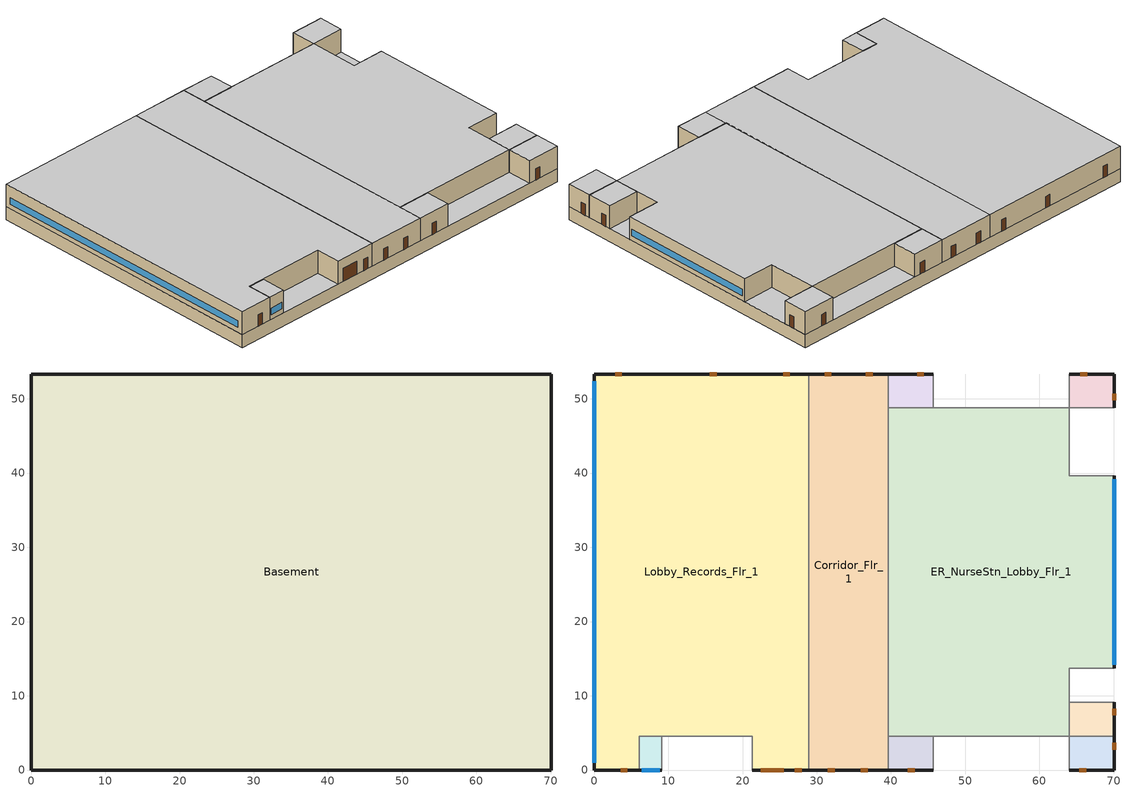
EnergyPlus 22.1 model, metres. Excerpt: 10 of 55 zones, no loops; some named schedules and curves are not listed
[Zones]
Basement
 floor adiabatic (ext_slab_8in_with_carpet): 70.1,53.34 70.1,0 0,0 0,53.34 z-2.44
 wall ground (Basement_Wall_East_Cfactor): 70.1,0 70.1,53.34 z-2.44:0
 wall ground (Basement_Wall_North_Cfactor): 70.1,53.34 0,53.34 z-2.44:0
 wall ground (Basement_Wall_South_Cfactor): 0,0 70.1,0 z-2.44:0
 wall ground (Basement_Wall_West_Cfactor): 0,53.34 0,0 z-2.44:0
 ceiling adiabatic (int_slab_ceiling): 0,0 70.1,0 70.1,53.34 0,53.34 z0
Corridor_Flr_1
 floor adiabatic (int_slab_floor): 39.62,53.34 39.62,0 28.96,0 28.96,53.34 z0
 wall outside (nonres_ext_wall_grd): 39.62,53.34 28.96,53.34 / 28.96,0 39.62,0 z0:4.27
 wall to Lobby_Records_Flr_1 (Air_Wall): 28.96,53.34 28.96,15.24 z0:4.27
 wall to Lobby_Records_Flr_1 (int_wall): 28.96,15.24 28.96,0 z0:4.27
 wall adiabatic (int_wall): 39.62,0 39.62,53.34 z0:4.27
 door (Swinging Door_con): 37.53,53.34 36.62,53.34 / 31.97,53.34 31.05,53.34 / 31.5,0 32.41,0 / 35.95,0 36.87,0 z0:2.13
 ceiling adiabatic (int_slab_ceiling): 28.96,53.34 28.96,0 39.62,0 39.62,53.34 z4.27
ER_Exam1_Mult4_Flr_1
 floor adiabatic (int_slab_floor): 45.72,4.57 45.72,0 39.62,0 39.62,4.57 z0
 wall outside (nonres_ext_wall_grd): 39.62,0 45.72,0 z0:4.27
 wall adiabatic (int_wall): 45.72,0 45.72,4.57 39.62,4.57 39.62,0 z0:4.27
 door (Swinging Door_con): 42.29,0 43.2,0 z0:2.13
 ceiling adiabatic (int_slab_ceiling): 39.62,4.57 39.62,0 45.72,0 45.72,4.57 z4.27
ER_Exam3_Mult4_Flr_1
 floor adiabatic (int_slab_floor): 70.1,9.14 70.1,4.57 64.01,4.57 64.01,9.14 z0
 wall outside (nonres_ext_wall_grd): 70.1,4.57 70.1,9.14 z0:4.27
 wall adiabatic (int_wall): 70.1,9.14 64.01,9.14 64.01,4.57 70.1,4.57 z0:4.27
 door (Swinging Door_con): 70.1,7.36 70.1,8.27 z0:2.13
 ceiling adiabatic (int_slab_ceiling): 64.01,9.14 64.01,4.57 70.1,4.57 70.1,9.14 z4.27
ER_NurseStn_Lobby_Flr_1
 floor adiabatic (int_slab_floor): 39.62,4.57 39.62,48.77 64.01,48.77 64.01,39.62 70.1,39.62 70.1,13.72 64.01,13.72 64.01,4.57 z0
 wall outside (nonres_ext_wall_grd): 70.1,13.72 70.1,39.62 z0:4.27
 wall adiabatic (int_wall): 70.1,39.62 64.01,39.62 64.01,48.77 39.62,48.77 39.62,4.57 64.01,4.57 64.01,13.72 70.1,13.72 z0:4.27
 window (NonresWindow_U_0.38_SHGC_North_0.36): 70.1,14.2 70.1,39.14 z0.91:2.13
 ceiling adiabatic (int_slab_ceiling): 39.62,4.57 64.01,4.57 64.01,13.72 70.1,13.72 70.1,39.62 64.01,39.62 64.01,48.77 39.62,48.77 z4.27
ER_Trauma1_Flr_1
 floor adiabatic (int_slab_floor): 70.1,4.57 70.1,0 64.01,0 64.01,4.57 z0
 wall outside (nonres_ext_wall_grd): 64.01,0 70.1,0 70.1,4.57 z0:4.27
 wall adiabatic (int_wall): 70.1,4.57 64.01,4.57 64.01,0 z0:4.27
 door (Swinging Door_con): 70.1,2.76 70.1,3.67 / 65.38,0 66.29,0 z0:2.13
 ceiling adiabatic (int_slab_ceiling): 64.01,4.57 64.01,0 70.1,0 70.1,4.57 z4.27
ER_Trauma2_Flr_1
 floor adiabatic (int_slab_floor): 70.1,53.34 70.1,48.77 64.01,48.77 64.01,53.34 z0
 wall outside (nonres_ext_wall_grd): 70.1,48.77 70.1,53.34 64.01,53.34 z0:4.27
 wall adiabatic (int_wall): 64.01,53.34 64.01,48.77 70.1,48.77 z0:4.27
 door (Swinging Door_con): 70.1,49.79 70.1,50.7 / 66.43,53.34 65.52,53.34 z0:2.13
 ceiling adiabatic (int_slab_ceiling): 64.01,53.34 64.01,48.77 70.1,48.77 70.1,53.34 z4.27
ER_Triage_Mult4_Flr_1
 floor adiabatic (int_slab_floor): 45.72,53.34 45.72,48.77 39.62,48.77 39.62,53.34 z0
 wall outside (nonres_ext_wall_grd): 45.72,53.34 39.62,53.34 z0:4.27
 wall adiabatic (int_wall): 39.62,53.34 39.62,48.77 45.72,48.77 45.72,53.34 z0:4.27
 door (Swinging Door_con): 44.45,53.34 43.53,53.34 z0:2.13
 ceiling adiabatic (int_slab_ceiling): 39.62,53.34 39.62,48.77 45.72,48.77 45.72,53.34 z4.27
Lobby_Records_Flr_1
 floor adiabatic (int_slab_floor): 0,0 0,53.34 28.96,53.34 28.96,0 21.34,0 21.34,4.57 6.1,4.57 6.1,0 z0
 wall outside (nonres_ext_wall_grd): 21.34,0 28.96,0 / 28.96,53.34 0,53.34 0,0 6.1,0 z0:4.27
 wall adiabatic (int_wall): 6.1,0 6.1,4.57 21.34,4.57 21.34,0 z0:4.27
 window (NonresWindow_U_0.38_SHGC_South_0.36): 0,52.34 0,1 z0.91:2.13
 door (Swinging Door_con): 3.59,0 4.5,0 / 27.05,0 27.97,0 / 26.37,53.34 25.46,53.34 / 16.51,53.34 15.59,53.34 / 3.75,53.34 2.84,53.34 z0:2.13
 door (Overhead Door_con): 22.48,0 25.53,0 z0:2.44
 ceiling adiabatic (int_slab_ceiling): 0,0 6.1,0 6.1,4.57 21.34,4.57 21.34,0 28.96,0 28.96,53.34 0,53.34 z4.27
Office1_Mult4_Flr_1
 floor adiabatic (int_slab_floor): 9.14,4.57 9.14,0 6.1,0 6.1,4.57 z0
 wall outside (nonres_ext_wall_grd): 6.1,0 9.14,0 z0:4.27
 wall adiabatic (int_wall): 9.14,0 9.14,4.57 6.1,4.57 6.1,0 z0:4.27
 window (NonresWindow_U_0.38_SHGC_East_0.36): 6.41,0 8.84,0 z0.91:2.13
 ceiling adiabatic (int_slab_ceiling): 6.1,4.57 6.1,0 9.14,0 9.14,4.57 z4.27
[Building]
Hospital: Loads convergence tolerance value=0.04; Maximum number of warmup days=25; Minimum number of warmup days=6; North axis=-90; Solar distribution=FullInteriorAndExterior; Temperature convergence tolerance value=0.2; Terrain=City
[Site:GroundTemperature:FCfactorMethod]
January ground temperature=11.4; February ground temperature=8.1; March ground temperature=5.4; April ground temperature=4.5; May ground temperature=5.8; June ground temperature=8.3; July ground temperature=10.9; August ground temperature=13; September ground temperature=15.6; October ground temperature=17.7; November ground temperature=18.8; December ground temperature=15.1
[Site:Location]
Seattle Seattle Tacoma Intl A_WA_USA Design_Conditions: Elevation=122; Latitude=47.47; Longitude=-122.32; Time zone=-8
[Site:WaterMainsTemperature]
Annual average outdoor air temperature=11.2167; Calculation method=Correlation; Maximum difference in monthly average outdoor air temperatures=14.3
[SizingPeriod:DesignDay] Barometric pressure=99868; Day of month=21; Daylight saving time indicator=No; Dry bulb temperature range modifier type=DefaultMultipliers; Humidity condition type=WetBulb; Rain indicator=No; Snow indicator=No
Name | Ashrae clear sky optical depth for beam irradiance taub | Ashrae clear sky optical depth for diffuse irradiance taud | Daily dry bulb temperature range | Day type | Maximum dry bulb temperature | Month | Solar model indicator | Wetbulb or dewpoint at maximum dry bulb | Wind direction | Wind speed | Sky clearness
Seattle Seattle Tacoma Intl A Ann Clg .4% Condns DB=>MWB | 0.352 | 2.561 | 10.4 | SummerDesignDay | 29.4 | 8 | ASHRAETau | 18.3 | 350 | 4.2
Seattle Seattle Tacoma Intl A Ann Htg 99.6% Condns DB |  |  | 0 | WinterDesignDay | -4.2 | 12 | ASHRAEClearSky | -4.2 | 20 | 4.3 | 0
[Construction]
Air_Wall: Air_Wall_Material
InteriorFurnishings: Std Wood 6inch
NonresWindow_U_0.38_SHGC_East_0.36: Nonres Window Glazing Layer East
NonresWindow_U_0.38_SHGC_North_0.36: Nonres Window Glazing Layer North
NonresWindow_U_0.38_SHGC_South_0.36: Nonres Window Glazing Layer South
Overhead Door_con: Overhead Door_con Panel
Swinging Door_con: Opaque Door panel_con
ext_slab_8in_with_carpet: 200mm Normalweight concrete floor, CP02 CARPET PAD
int_slab_ceiling: CP02 CARPET PAD, 100mm Normalweight concrete floor
int_slab_floor: 100mm Normalweight concrete floor, CP02 CARPET PAD
int_wall: G01 13mm gypsum board, G01 13mm gypsum board
nonres_ext_wall_grd: 200mm Normalweight concrete wall, Nonres_Exterior_Wall_Insulation_grd, G01 13mm gypsum board
[Construction:CfactorUndergroundWall] C factor=0.675682; Height=2.439
Basement_Wall_East_Cfactor; Basement_Wall_North_Cfactor; Basement_Wall_South_Cfactor; Basement_Wall_West_Cfactor
[Material]
Name | Conductivity | Density | Roughness | Specific heat | Thickness | Solar absorptance | Thermal absorptance | Visible absorptance
100mm Normalweight concrete floor | 2.31 | 2322 | MediumRough | 832 | 0.1016
200mm Normalweight concrete floor; 200mm Normalweight concrete wall | 2.31 | 2322 | MediumRough | 832 | 0.2032
G01 13mm gypsum board | 0.16 | 800 | Smooth | 1090 | 0.0127 | 0.7 | 0.9 | 0.5
Std Wood 6inch | 0.12 | 540 | MediumSmooth | 1210 | 0.15 | 0.7 | 0.9 | 0.7
[Material:NoMass] Solar absorptance=0.7; Thermal absorptance=0.9
Name | Roughness | Thermal resistance | Visible absorptance
Air_Wall_Material | Rough | 0.207949
CP02 CARPET PAD | VeryRough | 0.21648 | 0.8
Nonres_Exterior_Wall_Insulation_grd | MediumSmooth | 1.12829 | 0.7
Opaque Door panel_con | MediumRough | 0.326273 | 0.7
Overhead Door_con Panel | MediumRough | 0.418397 | 0.7
[WindowMaterial:SimpleGlazingSystem] Solar heat gain coefficient=0.36; U factor=2.15774; Visible transmittance=0.396
Nonres Window Glazing Layer East; Nonres Window Glazing Layer North; Nonres Window Glazing Layer South
[AvailabilityManager:NightCycle] Applicability schedule=Always_On; Control type=CycleOnAny; Cycling run time=1800; Cycling run time control type=FixedRunTime; Fan schedule=HVACOperationSchd; Thermostat tolerance=1
CAV_KITCHEN Availability Manager; VAV_1 Availability Manager; VAV_2 Availability Manager; VAV_ER Availability Manager; VAV_ICU Availability Manager; VAV_LABS Availability Manager; VAV_OR Availability Manager; VAV_PATRMS Availability Manager
[Daylighting:Controls]
Lobby_Records_Flr_1_DaylCtrl: Availability schedule=DaylightAvailSch; Daylighting reference point name 1=Lobby_Records_Flr_1_DaylRefPt1; Fraction of lights controlled by reference point 1=0.15; Illuminance setpoint at reference point 1=269; Daylighting method=SplitFlux; Glare calculation azimuth angle of view direction clockwise from zone y axis=270; Glare calculation daylighting reference point=Lobby_Records_Flr_1_DaylRefPt1; Lighting control type=Stepped; Maximum allowable discomfort glare index=22; Minimum input power fraction for continuous or continuousoff dimming control=0.3; Minimum light output fraction for continuous or continuousoff dimming control=0.2; Number of stepped control steps=3; Probability lighting will be reset when needed in manual stepped control=1; Zone or space=Lobby_Records_Flr_1
[ElectricEquipment] Design level calculation method=EquipmentLevel; End use subcategory=MiscPlug; Fraction latent=0; Fraction lost=0; Fraction radiant=0.5
Name | Design level | Schedule | Zone or zonelist or space or spacelist
Basement_MiscPlug_Equip | 30176.5 | BLDG_EQUIP_SCH | Basement
ER_Exam1_Mult4_Flr_1_MiscPlug_Equip | 449.8365 | BLDG_EQUIP_EXTD_SCH | ER_Exam1_Mult4_Flr_1
ER_Exam3_Mult4_Flr_1_MiscPlug_Equip | 449.8365 | BLDG_EQUIP_EXTD_SCH | ER_Exam3_Mult4_Flr_1
ER_NurseStn_Lobby_Flr_1_MiscPlug_Equip | 18077 | BLDG_EQUIP_EXTD_SCH | ER_NurseStn_Lobby_Flr_1
ER_Trauma1_Flr_1_MiscPlug_Equip | 1199.56 | BLDG_EQUIP_EXTD_SCH | ER_Trauma1_Flr_1
ER_Trauma2_Flr_1_MiscPlug_Equip | 1199.56 | BLDG_EQUIP_EXTD_SCH | ER_Trauma2_Flr_1
ER_Triage_Mult4_Flr_1_MiscPlug_Equip | 599.9803 | BLDG_EQUIP_EXTD_SCH | ER_Triage_Mult4_Flr_1
Lobby_Records_Flr_1_MiscPlug_Equip | 1592.8 | BLDG_EQUIP_SCH | Lobby_Records_Flr_1
Office1_Mult4_Flr_1_MiscPlug_Equip | 164.9958 | BLDG_EQUIP_SCH | Office1_Mult4_Flr_1
[ElectricLoadCenter:Transformer]
Transformer 1: Availability schedule=Always_On; Conductor material=Aluminum; Consider transformer loss for utility cost=Yes; Fraction of eddy current losses=0.1; Full load temperature rise=150; Meter name 1=Wired_LTG_Electricity; Meter name 2=InteriorEquipment:Electricity; Nameplate efficiency=0.991; Per unit load for nameplate efficiency=0.35; Performance input method=NominalEfficiency; Phase=3; Rated capacity=500000; Reference temperature for nameplate efficiency=75; Transformer usage=PowerInFromGrid
[EnergyManagementSystem:Actuator] Actuated component control type=Curve Result; Actuated component type=Curve
Name | Actuated component unique
BoilerCurve | HeatSys1 BOILER EFFICIENCY CURVE
TowerCurveOutput | Tower_Fan_Curve
[EnergyManagementSystem:GlobalVariable]
EnergyManagementSystem:GlobalVariable 1: Wired_LTG
EnergyManagementSystem:GlobalVariable 2: BoilerType; CapRated; EtRated; PLRx; Ecx; SkinLossRate
[EnergyManagementSystem:OutputVariable]
Wired_LTG: Ems variable=Wired_LTG; Type of data in variable=Summed; Units=J; Update frequency=ZoneTimestep
[EnergyManagementSystem:Program]
ChangTowerFlow: IF Chiller1_Status > 0 && Chiller2_Status == 0 && SensedCurveInput > 0.2; IF (0.5 * SensedCurveInput) > 0.2; SET AirInput = 0.5 * SensedCurveInput; ELSE; SET AirInput = 0.2; ENDIF; SET TowerCurveOutput =  2* (AirInput^3); ELSE; SET TowerCurveOutput = SensedCurveValue; ENDIF
PlantPump_EMS_Program: IF ChillerPlantDemandLoad < 749689.685; SET Chiller2PumpStatus = 0; SET Chiller2Status = 0; SET Chiller2PumpFlow = 0; ELSE; SET Chiller2PumpStatus = 1; SET Chiller2Status = 1; SET Chiller2PumpFlow = Chiller2PumpDesignFlow; ENDIF
SetBoilerCurve: IF BoilerPLR >= PLRx; IF BoilerType == 1; SET BoilerCurve = 0.975 + 0.305*BoilerPLR - 0.527*(BoilerPLR^2) + 0.249*(BoilerPLR^3); ELSEIF BoilerType == 2; SET BoilerCurve = 0.907 + 0.320*BoilerPLR - 0.420*(BoilerPLR^2) + 0.193*(BoilerPLR^3); ELSE; SET BoilerCurve = 0.492 + 1.41*BoilerPLR - 1.529*(BoilerPLR^2) + 0.628*(BoilerPLR^3); ENDIF; ELSE; IF BoilerPLR == 0; SET BoilerCurve = NULL; ELSE; IF BoilerPLR <0.05; SET BoilerCurve = (0.05/(0.05 + SkinLossRate)) * (Ecx/EtRated); ELSE; SET BoilerCurve = (BoilerPLR/(BoilerPLR + SkinLossRate)) * (Ecx/EtRated); ENDIF; ENDIF; ENDIF
SetBoilerPar: SET CapRated =  1835931.23; SET EtRated =  0.8125; SET CapRated = (CapRated *3.412)/1000; SET SkinLossRate = 0.02; SET BoilerType = 1; IF BoilerType  == 1; IF CapRated >10000; SET PLRx = 0.2; ELSEIF CapRated >5000; SET PLRx = 0.25; ELSEIF CapRated >1000; SET PLRx = 0.33; ELSE; SET BoilerType = 2; SET PLRx = 0.2; ENDIF; ELSE; SET PLRx = 0.2; ENDIF; IF BoilerType == 1; SET CurveX = 0.975 + 0.305 * PLRx - 0.527 * (PLRx^2) + 0.249 * (PLRx^3); ELSEIF BoilerType == 2; SET CurveX = 0.907 + 0.320 * PLRx - 0.420 * (PLRx^2) + 0.193 * (PLRx^3); ELSE; SET CurveX = 0.492 + 1.41 * PLRx - 1.529 * (PLRx^2) + 0.628 * (PLRx^3); ENDIF; SET LoadX = CapRated * PLRx; SET Etx = CurveX * EtRated; SET InputEx = LoadX/Etx; SET SkinEx = CapRated * SkinLossRate; SET Ecx = (LoadX + SkinEx)/InputEx
Transformer_Load_Prog: SET Wired_LTG = Facility_Int_LTG*0.022
[EnergyManagementSystem:ProgramCallingManager]
BoilerCurveManager: InsideHVACSystemIterationLoop; SetBoilerCurve
BoilerParManager: BeginNewEnvironment; SetBoilerPar
ChangeTowerFlow_Manager: InsideHVACSystemIterationLoop; ChangTowerFlow
PlantPump_EMS_Program Manager: InsideHVACSystemIterationLoop; PlantPump_EMS_Program
Transformer_Load_Prog_Manager: AfterPredictorAfterHVACManagers; Transformer_Load_Prog
[EnergyManagementSystem:Sensor]
Name | Output variable or output meter | Output variable or output meter index key
Facility_Int_LTG | InteriorLights:Electricity
SensedCurveInput | Performance Curve Input Variable 1 Value | Tower_Fan_Curve
SensedCurveValue | Performance Curve Output Value | Tower_Fan_Curve
[Exterior:FuelEquipment] Fuel use type=Electricity
Name | Design level | End use subcategory | Schedule
Elevator_Lift_Running | 399011 | ElevatorLift | elevator_running_sch
Elevator_Lift_Standby | 12800 | ElevatorLift | elevator_standby_sch
Elevators_Lights_Fan | 501 | ElevatorLightsFan | ELEV_LIGHT_FAN_SCH_ADD_DF
[Exterior:Lights]
Exterior_Lights: Control option=AstronomicalClock; Design level=10551.7; End use subcategory=General; Schedule=Exterior_Lgt_ALWAYS_ON
[InternalMass] Construction=InteriorFurnishings
Name | Zone or zonelist | Surface area
Basement_InternalMass_1 | Basement | 7478.69
Corridor_Flr_1_InternalMass_1 | Corridor_Flr_1 | 1138.06
ER_Exam1_Mult4_Flr_1_InternalMass_1 | ER_Exam1_Mult4_Flr_1 | 55.7418
ER_Exam3_Mult4_Flr_1_InternalMass_1 | ER_Exam3_Mult4_Flr_1 | 55.7418
ER_NurseStn_Lobby_Flr_1_InternalMass_1 | ER_NurseStn_Lobby_Flr_1 | 2471.22
ER_Trauma1_Flr_1_InternalMass_1 | ER_Trauma1_Flr_1 | 55.7418
ER_Trauma2_Flr_1_InternalMass_1 | ER_Trauma2_Flr_1 | 55.7418
ER_Triage_Mult4_Flr_1_InternalMass_1 | ER_Triage_Mult4_Flr_1 | 55.7418
Lobby_Records_Flr_1_InternalMass_1 | Lobby_Records_Flr_1 | 2949.62
Office1_Mult4_Flr_1_InternalMass_1 | Office1_Mult4_Flr_1 | 27.8709
[Lights] Design level calculation method=Watts/Area; End use subcategory=LightsWired; Fraction radiant=0.7; Fraction replaceable=1; Fraction visible=0.2; Return air fraction=0; Return air fraction calculated from plenum temperature=No
Name | Schedule | Watts per floor area | Zone or zonelist or space or spacelist
Basement_Lights | ltg_sch0_basement | 9.09873 | Basement
Corridor_Flr_1_Lights | ltg_sch4_corridor | 9.58729 | Corridor_Flr_1
ER_Exam1_Mult4_Flr_1_Lights | ltg_sch2_er | 18.08335 | ER_Exam1_Mult4_Flr_1
ER_Exam3_Mult4_Flr_1_Lights | ltg_sch2_er | 18.08335 | ER_Exam3_Mult4_Flr_1
ER_NurseStn_Lobby_Flr_1_Lights | ltg_sch5_nursestn_lobby1 | 9.53682 | ER_NurseStn_Lobby_Flr_1
ER_Trauma1_Flr_1_Lights | ltg_sch2_er | 18.08335 | ER_Trauma1_Flr_1
ER_Trauma2_Flr_1_Lights | ltg_sch2_er | 18.08335 | ER_Trauma2_Flr_1
ER_Triage_Mult4_Flr_1_Lights | ltg_sch2_er | 18.08335 | ER_Triage_Mult4_Flr_1
Lobby_Records_Flr_1_Lights | ltg_sch3_record | 10.55939 | Lobby_Records_Flr_1
Office1_Mult4_Flr_1_Lights | ltg_sch1_office | 10.01043 | Office1_Mult4_Flr_1
[People] Activity level schedule=ACTIVITY_SCH; Air velocity schedule=AIR_VELO_SCH; Clothing insulation calculation method=ClothingInsulationSchedule; Clothing insulation schedule=CLOTHING_SCH; Enable ashrae 55 comfort warnings=No; Fraction radiant=0.3; Mean radiant temperature calculation type=ZoneAveraged; Number of people calculation method=People; Sensible heat fraction=Autocalculate; Thermal comfort model 1 type=Fanger; Work efficiency schedule=WORK_EFF_SCH
Name | Number of people | Number of people schedule | Zone or zonelist or space or spacelist
Basement | 100.5885 | BLDG_OCC_SCH | Basement
Corridor_Flr_1 | 30.62491 | BLDG_OCC_EXTD_SCH | Corridor_Flr_1
ER_Exam1_Mult4_Flr_1 | 5.9976 | BLDG_OCC_EXTD_SCH | ER_Exam1_Mult4_Flr_1
ER_Exam3_Mult4_Flr_1 | 5.9976 | BLDG_OCC_EXTD_SCH | ER_Exam3_Mult4_Flr_1
ER_NurseStn_Lobby_Flr_1 | 17.7269 | BLDG_OCC_EXTD_SCH | ER_NurseStn_Lobby_Flr_1
ER_Trauma1_Flr_1 | 5.9976 | BLDG_OCC_EXTD_SCH | ER_Trauma1_Flr_1
ER_Trauma2_Flr_1 | 5.9976 | BLDG_OCC_EXTD_SCH | ER_Trauma2_Flr_1
ER_Triage_Mult4_Flr_1 | 5.9976 | BLDG_OCC_EXTD_SCH | ER_Triage_Mult4_Flr_1
Lobby_Records_Flr_1 | 21.1586 | BLDG_OCC_SCH | Lobby_Records_Flr_1
Office1_Mult4_Flr_1 | 1.05 | BLDG_OCC_SCH | Office1_Mult4_Flr_1
[Refrigeration:CompressorRack] Condenser type=AirCooled; Design condenser fan power=1000; Heat rejection location=Outdoors
Name | Compressor rack cop function of temperature curve | Condenser fan power function of temperature curve | Design compressor rack cop | End use subcategory | Refrigeration case name or walkin name or caseandwalkinlist
RACK1 | RACK1_RackCOPfTCurve | RACK1_RackCondFanCurve2 | 1.5 | LowTempRefrigeration | RACK1CaseList
RACK2 | RACK2_RackCOPfTCurve |  | 3 | MedTempRefrigeration | RACK2CaseList
[SetpointManager:Scheduled] Control variable=Temperature; Schedule=VAV_SAT_SCH
Name | Setpoint node or nodelist
VAV_ER SAT setpoint | VAV_ER Supply Equipment Outlet Node
VAV_ICU SAT setpoint | VAV_ICU Supply Equipment Outlet Node
VAV_LABS SAT setpoint | VAV_LABS Supply Equipment Outlet Node
VAV_OR SAT setpoint | VAV_OR Supply Equipment Outlet Node
VAV_PATRMS SAT setpoint | VAV_PATRMS Supply Equipment Outlet Node
[Zone] Floor area=Autocalculate; Part of total floor area=Yes; Type=1
Name | Ceiling height | Multiplier | Volume
Basement | 2.439 | 1 | 9120.27
Corridor_Flr_1 | 4.2683 | 1 | 2428.79
ER_Exam1_Mult4_Flr_1; ER_Exam3_Mult4_Flr_1; ER_Triage_Mult4_Flr_1 | 4.2683 | 4 | 118.96
ER_NurseStn_Lobby_Flr_1 | 4.2683 | 1 | 5273.95
ER_Trauma1_Flr_1; ER_Trauma2_Flr_1 | 4.2683 | 1 | 118.96
Lobby_Records_Flr_1 | 4.2683 | 1 | 6294.92
Office1_Mult4_Flr_1 | 4.2683 | 5 | 59.5
[ZoneInfiltration:DesignFlowRate] Constant term coefficient=0; Design flow rate calculation method=Flow/ExteriorWallArea; Flow rate per exterior surface area=0.000256308; Schedule=INFIL_SCH_PNNL; Temperature term coefficient=0; Velocity squared term coefficient=0; Velocity term coefficient=0.224
Name | Zone or zonelist or space or spacelist
Basement_Infiltration | Basement
Corridor_Flr_1_Infiltration | Corridor_Flr_1
ER_Exam1_Mult4_Flr_1_Infiltration | ER_Exam1_Mult4_Flr_1
ER_Exam3_Mult4_Flr_1_Infiltration | ER_Exam3_Mult4_Flr_1
ER_NurseStn_Lobby_Flr_1_Infiltration | ER_NurseStn_Lobby_Flr_1
ER_Trauma1_Flr_1_Infiltration | ER_Trauma1_Flr_1
ER_Trauma2_Flr_1_Infiltration | ER_Trauma2_Flr_1
ER_Triage_Mult4_Flr_1_Infiltration | ER_Triage_Mult4_Flr_1
Lobby_Records_Flr_1_Infiltration | Lobby_Records_Flr_1
Office1_Mult4_Flr_1_Infiltration | Office1_Mult4_Flr_1
[Schedule:Compact]
BLDG_EQUIP_EXTD_SCH: Through: 12/31, For: Weekdays, Until: 07:00, 0.4, Until: 08:00, 0.7, Until: 16:00, 0.9, Until: 23:00, 0.6, Until: 24:00, 0.4, For: SummerDesignDay, Until: 24:00, 1, For: WinterDesignDay, Until: 24:00, 0, For: Saturday, Until: 07:00, 0.4, Until: 08:00, 0.5, Until: 18:00, 0.65, Until: 24:00, 0.4, For: Sunday Holidays AllOtherDays, Until: 08:00, 0.4, Until: 16:00, 0.6, Until: 24:00, 0.4
BLDG_EQUIP_SCH: Through: 12/31, For: Weekdays, Until: 07:00, 0.349268, Until: 08:00, 0.681801, Until: 16:00, 0.876602, Until: 22:00, 0.584401, Until: 23:00, 0.523902, Until: 24:00, 0.349268, For: SummerDesignDay, Until: 24:00, 1, For: WinterDesignDay, Until: 24:00, 0, For: Saturday, Until: 07:00, 0.349268, Until: 08:00, 0.487001, Until: 18:00, 0.633101, Until: 24:00, 0.349268, For: Sunday Holidays AllOtherDays, Until: 08:00, 0.261951, Until: 16:00, 0.349268, Until: 24:00, 0.261951
DaylightAvailSch: Through: 12/31, For: SummerDesignDay WinterDesignDay, Until: 24:00, 0, For: AllOtherDays, Until: 24:00, 1
